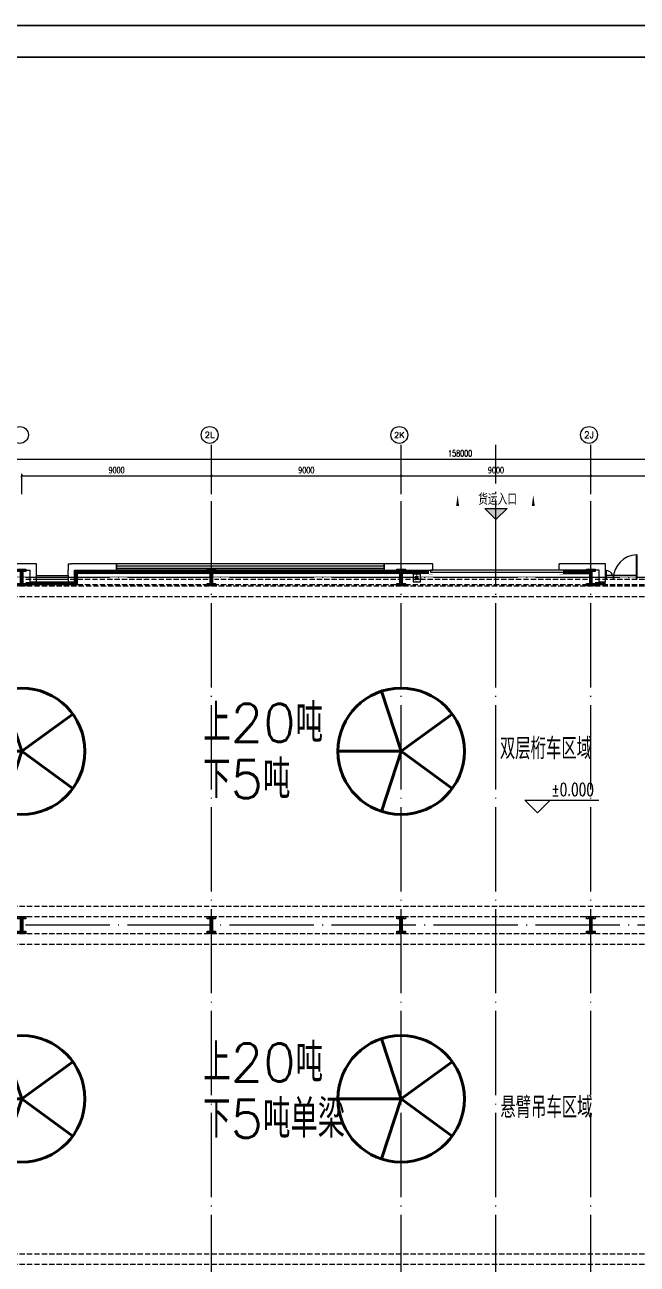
# Model space of a CAD drawing. Extents: x -1396510 to 1250330, y -1892470 to 1623980.
# Drawn here: x 555262 to 584316, y -749230 to -690392 of the extents above; entities that cross this region are included whole.
import ezdxf
from ezdxf.enums import TextEntityAlignment as Align

# ---------------------------------------------------------------- set-up
doc = ezdxf.new("R2010")
doc.units = 0
doc.header["$LTSCALE"] = 1000
doc.header["$MEASUREMENT"] = 0
for name, pattern in [('10平面$0$DASH', [0.35, 0.25, -0.1]), ('DASH', [0.35, 0.25, -0.1]), ('DOTE', [2.42, 2, -0.2, 0.02, -0.2])]:
    doc.linetypes.add(name, pattern=pattern)
doc.layers.get('Defpoints').update_dxf_attribs({"color": 210})
for name, color, linetype in [('0-cxFrame', 155, 'Continuous'), ('10平面$0$WINDOW', 4, 'Continuous'), ('A-AXIS-D', 1, 'Continuous'), ('A-AXIS-DOTE', 14, 'DOTE'), ('A-AXIS-SYMB', 3, 'Continuous'), ('A-HATCH-2', 251, 'Continuous'), ('A-HRAIL', 173, 'Continuous'), ('A-LIN-V', 9, 'Continuous'), ('A-SFCE', 30, 'Continuous'), ('A-TEXT', 61, 'Continuous'), ('A-WINDOW', 140, 'Continuous'), ('AS-COLN', 6, 'Continuous'), ('AS-WALL', 40, 'Continuous'), ('EQUIP-消防', 3, 'Continuous'), ('FH-tri', 180, 'Continuous'), ('PUB_TEXT', 7, 'Continuous'), ('WIRE-照明', 1, 'Continuous'), ('建-标高', 3, 'Continuous'), ('建-窗', 4, 'Continuous')]:
    doc.layers.add(name, color=color, linetype=linetype)
doc.layers.add('0-cxText', color=131, linetype='Continuous', lineweight=25)
doc.layers.add('A-云线2', color=3, linetype='Continuous', plot=False)
doc.styles.add('_TCH_AXIS', font='COMPLEX', dxfattribs={"bigfont": 'GBCBIG'})
doc.styles.add('_TCH_DIM_T3', font='SIMPLEX', dxfattribs={"width": 0.705882, "bigfont": 'GBCBIG'})
doc.styles.add('A-STANDARD', font='SIMPLEX', dxfattribs={"bigfont": 'GBCBIG'})
doc.styles.add('cx_tuming', font='simhei.ttf')
doc.styles.add('cx_tuqian1', font='')
doc.styles.get("Standard").update_dxf_attribs({"font": 'gbenor.shx', "bigfont": 'gbcbig.shx'})
doc.styles.add('黑体', font='simhei.ttf', dxfattribs={"height": 12})
doc.styles.get('cx_tuqian1').set_extended_font_data('SimSun')
doc.dimstyles.new('_TCH_ARCH&&100', dxfattribs={"dimtxt": 297.5, "dimasz": 100, "dimexe": 100, "dimexo": 100, "dimgap": 126.25, "dimtad": 1, "dimdec": 0, "dimzin": 0, "dimdsep": 46, "dimtxsty": '_TCH_DIM_T3', "dimblk": 'ARCHTICK', "dimcen": 0.09, "dimclrt": 7, "dimazin": 2, "dimtfac": 1, "dimtdec": 0, "dimtix": 1, "dimtmove": 2, "dimatfit": 3, "dimfxl": 0, "dimtolj": 1, "dimtzin": 0, "dimarcsym": 0})

# ---------------------------------------------------------------- blocks, each defined once
blk = doc.blocks.new('G$C2F382D44')
at = {"color": 0, "style": 'A-STANDARD'}
for s, p in [('上20吨', (-2949, 425)), ('下5吨', (-2952, -2245))]:
    blk.add_text(s, height=1800, dxfattribs=at).set_placement(p)
blk = doc.blocks.new('10平面$0$$DorLib2D$00000126')
at = {"color": 0, "linetype": 'Continuous'}
for p, q in [((-0.532, 0.5), (-0.532, 0.9)), ((0.532, 0.9), (0.532, 0.5))]:
    blk.add_line(p, q, dxfattribs=at)
at = {"color": 0, "linetype": '10平面$0$DASH'}
for p, q in [((-0.532, 0.9), (0.532, 0.9)), ((-0.532, 0.5), (0.532, 0.5))]:
    blk.add_line(p, q, dxfattribs=at)
blk = doc.blocks.new('WINDOW2DLIB$DYNSTYLE$00000005')
at = {"color": 0}
for points in [[(-0.5, 0.5), (-0.5, -0.5)], [(-0.5, 0.5), (0.5, 0.5)], [(0.5, -0.5), (0.5, 0.5)], [(0.5, 0.1667), (-0.5, 0.1667)], [(0.5, -0.1667), (-0.5, -0.1667)], [(-0.5, -0.5), (0.5, -0.5)]]:
    blk.add_lwpolyline(points, dxfattribs=at)
blk = doc.blocks.new('DOOR2DLIB$SYSLIB$00000123')
at = {"color": 0}
for p, q in [((0.475, -0.001), (0.475, 0.752)), ((0.475, 0.752), (0.5, 0.752)), ((0.5, -0.001), (0.5, 0.752)), ((-0.5, 0), (-0.5, 0.252)), ((-0.475, 0.252), (-0.5, 0.252)), ((-0.475, 0), (-0.475, 0.252)), ((-0.475, 0), (-0.5, 0)), ((0.475, -0.001), (0.5, -0.001))]:
    blk.add_line(p, q, dxfattribs=at)
for centre, radius, start, end in [((0.505, -0.002), 0.755, 92.2493, 179.7238), ((-0.501, 0.003), 0.251, 359.7899, 84.0974)]:
    blk.add_arc(centre, radius, start, end, dxfattribs=at)
blk = doc.blocks.new('42343243')
at = {"layer": '10平面$0$WINDOW'}
blk.add_line((-198654, 1222620), (-200154, 1222620), dxfattribs=at)
at = {"layer": 'AS-WALL'}
for p, q in [((-227154, 1223170), (-229454, 1223170)), ((-229454, 1222870), (-227454, 1222870)), ((-227454, 1222320), (-227454, 1222870)), ((-227154, 1222620), (-227154, 1223170)), ((-225654, 1223170), (-225504, 1223170)), ((-225654, 1223170), (-225654, 1222870)), ((-225654, 1222870), (-225654, 1222870)), ((-225654, 1222620), (-225654, 1222870)), ((-223354, 1223170), (-225504, 1223170)), ((-225354, 1222320), (-225354, 1222870)), ((-225354, 1222870), (-223354, 1222870)), ((-223354, 1222870), (-223354, 1223170)), ((-208354, 1223170), (-210654, 1223170)), ((-210654, 1223170), (-210654, 1222870)), ((-210654, 1222870), (-208354, 1222870)), ((-208354, 1222870), (-208354, 1223170)), ((-200154, 1223170), (-202354, 1223170)), ((-202354, 1222870), (-202354, 1223170)), ((-200454, 1222870), (-202354, 1222870)), ((-200454, 1222320), (-200454, 1222870)), ((-200154, 1222620), (-200154, 1223170)), ((-227454, 1222320), (-227154, 1222320)), ((-227154, 1222320), (-227154, 1222620)), ((-225654, 1222620), (-225654, 1222320)), ((-225654, 1222320), (-225354, 1222320)), ((-200454, 1222320), (-200154, 1222320)), ((-200154, 1222320), (-200154, 1222620))]:
    blk.add_line(p, q, dxfattribs=at)
at = {"layer": '10平面$0$WINDOW', "zscale": 300}
for name, p, xscale, yscale, rotation in [('DOOR2DLIB$SYSLIB$00000123', (-199404, 1222470), -1500, -1500, 179.9999999999555), ('10平面$0$$DorLib2D$00000126', (-205254, 1223020), 6000, 300, 180)]:
    blk.add_blockref(name, p, dxfattribs=dict(at, xscale=xscale, yscale=yscale, rotation=rotation))
at = {"layer": '建-窗', "zscale": 300}
for p, xscale, yscale, rotation in [((-217004, 1223020), -12700, -300, 359.999999999664), ((-226404, 1222470), -1500, 300, 179.9999999999555)]:
    blk.add_blockref('WINDOW2DLIB$DYNSTYLE$00000005', p, dxfattribs=dict(at, xscale=xscale, yscale=yscale, rotation=rotation))
blk = doc.blocks.new('nt66')
at = {"layer": 'A-HATCH-2', "color": 8}
blk.add_lwpolyline([(-195840, 766870), (-195440, 766870), (-195440, 766758), (-195586, 766758), (-195586, 766182), (-195440, 766182), (-195440, 766070), (-195840, 766070), (-195840, 766182), (-195694, 766182), (-195694, 766758), (-195840, 766758)], close=True, dxfattribs=at)
at = {"layer": 'AS-COLN'}
blk.add_lwpolyline([(-195790, 766820), (-195490, 766820), (-195490, 766808), (-195636, 766808), (-195636, 766132), (-195490, 766132), (-195490, 766120), (-195790, 766120), (-195790, 766132), (-195644, 766132), (-195644, 766808), (-195790, 766808)], close=True, dxfattribs=at)
blk = doc.blocks.new('33333')
for p in [(-32214, -43900), (-23214, -43900), (-14214, -43900), (-5214, -43900), (-32214, -60400), (-23214, -60400), (-14214, -60400), (-5214, -60400)]:
    blk.add_blockref('nt66', p)
blk = doc.blocks.new('w42343')
at = {"layer": 'A-HATCH-2', "color": 8, "linetype": 'DASH'}
for p, q in [((-263654, 722170), (-128354, 722170)), ((-263654, 721670), (-128354, 721670)), ((-263654, 706970), (-128354, 706970)), ((-263654, 706470), (-128354, 706470)), ((-263654, 705670), (-128354, 705670)), ((-263654, 705170), (-128354, 705170)), ((-263654, 690470), (-128354, 690470)), ((-263654, 689970), (-128354, 689970))]:
    blk.add_line(p, q, dxfattribs=at)
blk = doc.blocks.new('w4324324')
at = {"layer": 'A-HATCH-2', "color": 0, "lineweight": 60}
for q in [(-1694760, 686605), (-1697614, 684532), (-1691907, 684532), (-1696524, 681178), (-1692997, 681178)]:
    blk.add_line((-1694760, 683605), q, dxfattribs=at)
blk.add_circle((-1694760, 683605), 3000, dxfattribs=at)
blk = doc.blocks.new('ner546')
at = {"layer": 'A-LIN-V', "color": 8}
for p in [(614780, 25256), (631280, 25256), (614780, 7256), (631280, 7256)]:
    blk.add_blockref('w4324324', p, dxfattribs=at)
blk = doc.blocks.new('3333')
at = {"layer": 'A-SFCE', "const_width": 20}
blk.add_lwpolyline([(-227064, 766320), (-227064, 766510), (-227244, 766510), (-227244, 766320)], dxfattribs=at)
blk = doc.blocks.new('_ArchTick')
at = {"color": 0, "linetype": 'ByBlock', "const_width": 0.4}
blk.add_lwpolyline([(-0.5, -0.5), (0.5, 0.5)], dxfattribs=at)
blk = doc.blocks.new('*D5773')
at = {"layer": 'A-AXIS-D', "color": 0, "lineweight": -2, "transparency": 16777216}
for p, q in [((57300, 3960), (57300, 4920)), ((57300, 4820), (66300, 4820)), ((66300, 3960), (66300, 4920))]:
    blk.add_line(p, q, dxfattribs=at)
at = {"layer": 'Defpoints', "color": 0, "transparency": 16777216}
for p in [(66300, 4820), (57300, 3860), (66300, 3860)]:
    blk.add_point(p, dxfattribs=at)
at = {"layer": 'A-AXIS-D', "color": 0, "lineweight": -2, "transparency": 16777216, "xscale": 100, "yscale": 100, "zscale": 100, "rotation": 180}
blk.add_blockref('_ArchTick', (57300, 4820), dxfattribs=at)
at = {"layer": 'A-AXIS-D', "color": 0, "lineweight": -2, "transparency": 16777216, "xscale": 100, "yscale": 100, "zscale": 100}
blk.add_blockref('_ArchTick', (66300, 4820), dxfattribs=at)
at = {"layer": 'A-AXIS-D', "color": 7, "transparency": 16777216, "insert": (61800, 5095), "char_height": 297.5, "attachment_point": 5, "style": '_TCH_DIM_T3'}
blk.add_mtext('\\A1;9000', dxfattribs=at)
blk = doc.blocks.new('*D5774')
at = {"layer": 'A-AXIS-D', "color": 0, "lineweight": -2, "transparency": 16777216}
for p, q in [((66300, 3960), (66300, 4920)), ((66300, 4820), (75300, 4820)), ((75300, 3960), (75300, 4920))]:
    blk.add_line(p, q, dxfattribs=at)
at = {"layer": 'Defpoints', "color": 0, "transparency": 16777216}
for p in [(75300, 4820), (66300, 3860), (75300, 3860)]:
    blk.add_point(p, dxfattribs=at)
at = {"layer": 'A-AXIS-D', "color": 0, "lineweight": -2, "transparency": 16777216, "xscale": 100, "yscale": 100, "zscale": 100, "rotation": 180}
blk.add_blockref('_ArchTick', (66300, 4820), dxfattribs=at)
at = {"layer": 'A-AXIS-D', "color": 0, "lineweight": -2, "transparency": 16777216, "xscale": 100, "yscale": 100, "zscale": 100}
blk.add_blockref('_ArchTick', (75300, 4820), dxfattribs=at)
at = {"layer": 'A-AXIS-D', "color": 7, "transparency": 16777216, "insert": (70800, 5095), "char_height": 297.5, "attachment_point": 5, "style": '_TCH_DIM_T3'}
blk.add_mtext('\\A1;9000', dxfattribs=at)
blk = doc.blocks.new('*D5775')
at = {"layer": 'A-AXIS-D', "color": 0, "lineweight": -2, "transparency": 16777216}
for p, q in [((75300, 3960), (75300, 4920)), ((75300, 4820), (84300, 4820)), ((84300, 3960), (84300, 4920))]:
    blk.add_line(p, q, dxfattribs=at)
at = {"layer": 'Defpoints', "color": 0, "transparency": 16777216}
for p in [(84300, 4820), (75300, 3860), (84300, 3860)]:
    blk.add_point(p, dxfattribs=at)
at = {"layer": 'A-AXIS-D', "color": 0, "lineweight": -2, "transparency": 16777216, "xscale": 100, "yscale": 100, "zscale": 100, "rotation": 180}
blk.add_blockref('_ArchTick', (75300, 4820), dxfattribs=at)
at = {"layer": 'A-AXIS-D', "color": 0, "lineweight": -2, "transparency": 16777216, "xscale": 100, "yscale": 100, "zscale": 100}
blk.add_blockref('_ArchTick', (84300, 4820), dxfattribs=at)
at = {"layer": 'A-AXIS-D', "color": 7, "transparency": 16777216, "insert": (79800, 5095), "char_height": 297.5, "attachment_point": 5, "style": '_TCH_DIM_T3'}
blk.add_mtext('\\A1;9000', dxfattribs=at)
blk = doc.blocks.new('*D5776')
at = {"layer": 'A-AXIS-D', "color": 0, "lineweight": -2, "transparency": 16777216}
for p, q in [((84300, 3960), (84300, 4920)), ((84300, 4820), (93300, 4820)), ((93300, 3960), (93300, 4920))]:
    blk.add_line(p, q, dxfattribs=at)
at = {"layer": 'Defpoints', "color": 0, "transparency": 16777216}
for p in [(93300, 4820), (84300, 3860), (93300, 3860)]:
    blk.add_point(p, dxfattribs=at)
at = {"layer": 'A-AXIS-D', "color": 0, "lineweight": -2, "transparency": 16777216, "xscale": 100, "yscale": 100, "zscale": 100, "rotation": 180}
blk.add_blockref('_ArchTick', (84300, 4820), dxfattribs=at)
at = {"layer": 'A-AXIS-D', "color": 0, "lineweight": -2, "transparency": 16777216, "xscale": 100, "yscale": 100, "zscale": 100}
blk.add_blockref('_ArchTick', (93300, 4820), dxfattribs=at)
at = {"layer": 'A-AXIS-D', "color": 7, "transparency": 16777216, "insert": (88800, 5095), "char_height": 297.5, "attachment_point": 5, "style": '_TCH_DIM_T3'}
blk.add_mtext('\\A1;9000', dxfattribs=at)
blk = doc.blocks.new('*D5785')
at = {"layer": 'A-AXIS-D', "color": 0, "lineweight": -2, "transparency": 16777216}
for p, q in [((-900, 4060), (-900, 5720)), ((-900, 5620), (157100, 5620)), ((157100, 4060), (157100, 5720))]:
    blk.add_line(p, q, dxfattribs=at)
at = {"layer": 'Defpoints', "color": 0, "transparency": 16777216}
for p in [(157100, 5620), (-900, 3960), (157100, 3960)]:
    blk.add_point(p, dxfattribs=at)
at = {"layer": 'A-AXIS-D', "color": 0, "lineweight": -2, "transparency": 16777216, "xscale": 100, "yscale": 100, "zscale": 100, "rotation": 180}
blk.add_blockref('_ArchTick', (-900, 5620), dxfattribs=at)
at = {"layer": 'A-AXIS-D', "color": 0, "lineweight": -2, "transparency": 16777216, "xscale": 100, "yscale": 100, "zscale": 100}
blk.add_blockref('_ArchTick', (157100, 5620), dxfattribs=at)
at = {"layer": 'A-AXIS-D', "color": 7, "transparency": 16777216, "insert": (78100, 5895), "char_height": 297.5, "attachment_point": 5, "style": '_TCH_DIM_T3'}
blk.add_mtext('\\A1;158000', dxfattribs=at)
blk = doc.blocks.new('99平面图例外参$0$$LinePat$圆环')
for points in [[(0, 150), (300, 150)], [(0, 0), (300, 0)], [(0, -150), (300, -150)]]:
    blk.add_lwpolyline(points)
at = {"color": 0}
blk.add_circle((150, 0), 150, dxfattribs=at)
blk = doc.blocks.new('$equip$00002656')
for p, q in [((-0.5, 1), (-0.5, 0)), ((0.5, 1), (-0.5, 1)), ((-0.5, 0), (0.5, 0)), ((-0.22, 0.33), (0.22, 0.33)), ((0, 0.5), (0, 0.15)), ((0.5, 0), (0.5, 1))]:
    blk.add_line(p, q)
at = {"const_width": 0.0571}
blk.add_lwpolyline([(-0.5, 1), (0.5, 1), (0.5, 0), (-0.5, 0), (-0.5, 1), (0.5, 1)], dxfattribs=at)
blk.add_arc((0, 0.8), 0.3, 180, 0)
for p in [(-0.5, 0.5), (0, 1), (0, 0), (0.5, 0.5)]:
    blk.add_point(p)
at = {"color": 7, "flags": 1}
for tag, height, p in [('A', 0.00002, (0, 0)), ('B', 0.4, (0.76, 0.29))]:
    blk.add_attdef(tag, text='', height=height, dxfattribs=at).set_placement(p, align=Align.MIDDLE_CENTER)
blk = doc.blocks.new('TK22.A0+1 L(Dragon)')
at = {"layer": '0-cxFrame', "color": 7, "const_width": 0.5}
blk.add_lwpolyline([(0, 0), (-1485, 0), (-1485, 841), (0, 841)], close=True, dxfattribs=at)
at = {"layer": '0-cxFrame', "const_width": 0.5}
blk.add_lwpolyline([(-80, 10), (-1465, 10), (-1465, 831), (-80, 831)], close=True, dxfattribs=at)
at = {"style": '黑体', "flags": 4}
blk.add_attdef('图幅', text='', height=3.3, dxfattribs=at).set_placement((-40, 3), align=Align.RIGHT)
at = {"layer": '0-cxText', "flags": 4}
for tag, height, style, p in [('建设单位', 3.5, 'cx_tuming', (-45, 240)), ('项目名称', 3.5, 'cx_tuming', (-45, 210)), ('子项名称', 3.5, 'cx_tuming', (-45, 180)), ('工程编号', 3.3, 'cx_tuqian1', (-35, 165)), ('图名1', 3.5, 'cx_tuming', (-45, 87)), ('图名2', 3.5, 'cx_tuming', (-45, 79)), ('图名3', 3.5, 'cx_tuming', (-45, 71)), ('出图日期', 3.3, 'cx_tuqian1', (-39, 60)), ('专业', 3.3, 'cx_tuqian1', (-55, 52)), ('图号', 3.3, 'cx_tuqian1', (-55, 44)), ('版次', 3.3, 'cx_tuqian1', (-20, 44))]:
    blk.add_attdef(tag, text='', height=height, dxfattribs=dict(at, style=style)).set_placement(p, align=Align.MIDDLE)
at = {"layer": 'Defpoints', "color": 6, "flags": 4}
for tag, height, style, p in [('tufu', 3.3, '黑体', (-12, 12)), ('dwfname', 4, 'cx_tuqian1', (-80, 3))]:
    blk.add_attdef(tag, text='', height=height, dxfattribs=dict(at, style=style)).set_placement(p, align=Align.RIGHT)
blk = doc.blocks.new('世赫2#厂房一层0821')
at = {"layer": 'FH-tri'}
h = blk.add_hatch(color=8, dxfattribs=at)
h.dxf.hatch_style = 1
h.paths.add_polyline_path([(79269.7, 3282.6), (80330.3, 3282.6), (79800, 2752.3)])
at = {"layer": 'A-AXIS-D'}
for centre in [(57215.1, 6766.1), (66215.1, 6766.1), (75215.1, 6766.1), (84215.1, 6766.1)]:
    blk.add_circle(centre, 400, dxfattribs=at)
at = {"layer": 'A-AXIS-DOTE', "color": 8, "ltscale": 2}
for p, q in [((66300, -87498.9), (66300, 6300)), ((75300, -87498.9), (75300, 6300)), ((79800, -87498.9), (79800, 6300)), ((84300, -87498.9), (84300, 6300)), ((163114.2, 0), (-11095.8, 0)), ((163114.2, -16500), (-11095.8, -16500))]:
    blk.add_line(p, q, dxfattribs=at)
at = {"layer": 'A-AXIS-SYMB', "color": 8}
for points in [[(77980, 2460, 0, 0, 0), (77980, 3920, 0, 140, 0), (77980, 3395, 0, 0, 0)], [(81570, 2460, 0, 0, 0), (81570, 3920, 0, 140, 0), (81570, 3395, 0, 0, 0)]]:
    blk.add_lwpolyline(points, format="xyseb", dxfattribs=at)
at = {"layer": 'A-SFCE', "color": 2, "linetype": 'DASH'}
for p, q in [((66150, -100), (57450, -100)), ((66150, -350), (57450, -350)), ((93150, -100), (84450, -100)), ((93150, -350), (84450, -350))]:
    blk.add_line(p, q, dxfattribs=at)
at = {"layer": 'A-SFCE', "linetype": 'DASH'}
for p, q in [((84150, -100), (66450, -100)), ((84150, -350), (66450, -350))]:
    blk.add_line(p, q, dxfattribs=at)
at = {"layer": 'FH-tri', "color": 8}
blk.add_lwpolyline([(79269.7, 3282.6), (80330.3, 3282.6), (80330.3, 3282.6), (79800, 2752.3)], close=True, dxfattribs=at)
at = {"layer": '建-标高', "color": 8}
for p, q in [((81767.8, -11176.1), (81167.8, -10576.1)), ((81167.8, -10576.1), (84687.8, -10576.1)), ((81767.8, -11176.1), (82367.8, -10576.1))]:
    blk.add_line(p, q, dxfattribs=at)
at = {"color": 8}
blk.add_blockref('G$C2F382D44', (68864.2, -8230), dxfattribs=at)
at = {"layer": 'A-HRAIL', "yscale": 0.3333333333111111, "zscale": 0.3333333333111111}
for p, xscale, rotation in [((59900, 191.7), -0.3611111226889233, 270), ((59951.5, 244), -0.3384127415242964, 359.9999999997966), ((59900, 83.3), -0.3611111226889233, 270), ((59900, -25), -0.3611111226889233, 270), ((60053, 244), -0.3384127415242964, 359.9999999997966), ((60154.6, 244), -0.3384127415242964, 359.9999999997966), ((60256.1, 244), -0.3384127415242964, 359.9999999997966), ((60357.6, 244), -0.3384127415242964, 359.9999999997966), ((60459.1, 244), -0.3384127415242964, 359.9999999997966), ((60560.7, 244), -0.3384127415242964, 359.9999999997966), ((60662.2, 244), -0.3384127415242964, 359.9999999997966), ((60763.7, 244), -0.3384127415242964, 359.9999999997966), ((60865.2, 244), -0.3384127415242964, 359.9999999997966), ((60966.8, 244), -0.3384127415242964, 359.9999999997966), ((61068.3, 244), -0.3384127415242964, 359.9999999997966), ((61169.8, 244), -0.3384127415242964, 359.9999999997966), ((61271.3, 244), -0.3384127415242964, 359.9999999997966), ((61372.9, 244), -0.3384127415242964, 359.9999999997966), ((61474.4, 244), -0.3384127415242964, 359.9999999997966), ((61575.9, 244), -0.3384127415242964, 359.9999999997966), ((61677.4, 244), -0.3384127415242964, 359.9999999997966), ((61779, 244), -0.3384127415242964, 359.9999999997966), ((61880.5, 244), -0.3384127415242964, 359.9999999997966), ((61982, 244), -0.3384127415242964, 359.9999999997966), ((62083.5, 244), -0.3384127415242964, 359.9999999997966), ((62185, 244), -0.3384127415242964, 359.9999999997966), ((62286.6, 244), -0.3384127415242964, 359.9999999997966), ((62388.1, 244), -0.3384127415242964, 359.9999999997966), ((62489.6, 244), -0.3384127415242964, 359.9999999997966), ((62591.1, 244), -0.3384127415242964, 359.9999999997966), ((62692.7, 244), -0.3384127415242964, 359.9999999997966), ((62794.2, 244), -0.3384127415242964, 359.9999999997966), ((62895.7, 244), -0.3384127415242964, 359.9999999997966), ((62997.2, 244), -0.3384127415242964, 359.9999999997966), ((63098.8, 244), -0.3384127415242964, 359.9999999997966), ((63200.3, 244), -0.3384127415242964, 359.9999999997966), ((63301.8, 244), -0.3384127415242964, 359.9999999997966), ((63403.3, 244), -0.3384127415242964, 359.9999999997966), ((63504.9, 244), -0.3384127415242964, 359.9999999997966), ((63606.4, 244), -0.3384127415242964, 359.9999999997966), ((63707.9, 244), -0.3384127415242964, 359.9999999997966), ((63809.4, 244), -0.3384127415242964, 359.9999999997966), ((63911, 244), -0.3384127415242964, 359.9999999997966), ((64012.5, 244), -0.3384127415242964, 359.9999999997966), ((64114, 244), -0.3384127415242964, 359.9999999997966), ((64215.5, 244), -0.3384127415242964, 359.9999999997966), ((64317, 244), -0.3384127415242964, 359.9999999997966), ((64418.6, 244), -0.3384127415242964, 359.9999999997966), ((64520.1, 244), -0.3384127415242964, 359.9999999997966), ((64621.6, 244), -0.3384127415242964, 359.9999999997966), ((64723.1, 244), -0.3384127415242964, 359.9999999997966), ((64824.7, 244), -0.3384127415242964, 359.9999999997966), ((64926.2, 244), -0.3384127415242964, 359.9999999997966), ((65027.7, 244), -0.3384127415242964, 359.9999999997966), ((65129.2, 244), -0.3384127415242964, 359.9999999997966), ((65230.8, 244), -0.3384127415242964, 359.9999999997966), ((65332.3, 244), -0.3384127415242964, 359.9999999997966), ((65433.8, 244), -0.3384127415242964, 359.9999999997966), ((65535.3, 244), -0.3384127415242964, 359.9999999997966), ((65636.9, 244), -0.3384127415242964, 359.9999999997966), ((65738.4, 244), -0.3384127415242964, 359.9999999997966), ((65839.9, 244), -0.3384127415242964, 359.9999999997966), ((65941.4, 244), -0.3384127415242964, 359.9999999997966), ((66043, 244), -0.3384127415242964, 359.9999999997966), ((66144.5, 244), -0.3384127415242964, 359.9999999997966), ((66246, 244), -0.3384127415242964, 359.9999999997966), ((66455, 244), -0.3368181817957273, 359.9999999997967), ((66556.1, 244), -0.3368181817957273, 359.9999999997967), ((66657.1, 244), -0.3368181817957273, 359.9999999997967), ((66758.2, 244), -0.3368181817957273, 359.9999999997967), ((66859.2, 244), -0.3368181817957273, 359.9999999997967), ((66960.3, 244), -0.3368181817957273, 359.9999999997967), ((67061.3, 244), -0.3368181817957273, 359.9999999997967), ((67162.4, 244), -0.3368181817957273, 359.9999999997967), ((67263.4, 244), -0.3368181817957273, 359.9999999997967), ((67364.5, 244), -0.3368181817957273, 359.9999999997967), ((67465.5, 244), -0.3368181817957273, 359.9999999997967), ((67566.5, 244), -0.3368181817957273, 359.9999999997967), ((67667.6, 244), -0.3368181817957273, 359.9999999997967), ((67768.6, 244), -0.3368181817957273, 359.9999999997967), ((67869.7, 244), -0.3368181817957273, 359.9999999997967), ((67970.7, 244), -0.3368181817957273, 359.9999999997967), ((68071.8, 244), -0.3368181817957273, 359.9999999997967), ((68172.8, 244), -0.3368181817957273, 359.9999999997967), ((68273.9, 244), -0.3368181817957273, 359.9999999997967), ((68374.9, 244), -0.3368181817957273, 359.9999999997967), ((68476, 244), -0.3368181817957273, 359.9999999997967), ((68577, 244), -0.3368181817957273, 359.9999999997967), ((68678, 244), -0.3368181817957273, 359.9999999997967), ((68779.1, 244), -0.3368181817957273, 359.9999999997967), ((68880.1, 244), -0.3368181817957273, 359.9999999997967), ((68981.2, 244), -0.3368181817957273, 359.9999999997967), ((69082.2, 244), -0.3368181817957273, 359.9999999997967), ((69183.3, 244), -0.3368181817957273, 359.9999999997967), ((69284.3, 244), -0.3368181817957273, 359.9999999997967), ((69385.4, 244), -0.3368181817957273, 359.9999999997967), ((69486.4, 244), -0.3368181817957273, 359.9999999997967), ((69587.5, 244), -0.3368181817957273, 359.9999999997967), ((69688.5, 244), -0.3368181817957273, 359.9999999997967), ((69789.5, 244), -0.3368181817957273, 359.9999999997967), ((69890.6, 244), -0.3368181817957273, 359.9999999997967), ((69991.6, 244), -0.3368181817957273, 359.9999999997967), ((70092.7, 244), -0.3368181817957273, 359.9999999997967), ((70193.7, 244), -0.3368181817957273, 359.9999999997967), ((70294.8, 244), -0.3368181817957273, 359.9999999997967), ((70395.8, 244), -0.3368181817957273, 359.9999999997967), ((70496.9, 244), -0.3368181817957273, 359.9999999997967), ((70597.9, 244), -0.3368181817957273, 359.9999999997967), ((70699, 244), -0.3368181817957273, 359.9999999997967), ((70800, 244), -0.3368181817957273, 359.9999999997967), ((70901, 244), -0.3368181817957273, 359.9999999997967), ((71002.1, 244), -0.3368181817957273, 359.9999999997967), ((71103.1, 244), -0.3368181817957273, 359.9999999997967), ((71204.2, 244), -0.3368181817957273, 359.9999999997967), ((71305.2, 244), -0.3368181817957273, 359.9999999997967), ((71406.3, 244), -0.3368181817957273, 359.9999999997967), ((71507.3, 244), -0.3368181817957273, 359.9999999997967), ((71608.4, 244), -0.3368181817957273, 359.9999999997967), ((71709.4, 244), -0.3368181817957273, 359.9999999997967), ((71810.5, 244), -0.3368181817957273, 359.9999999997967), ((71911.5, 244), -0.3368181817957273, 359.9999999997967), ((72012.5, 244), -0.3368181817957273, 359.9999999997967), ((72113.6, 244), -0.3368181817957273, 359.9999999997967), ((72214.6, 244), -0.3368181817957273, 359.9999999997967), ((72315.7, 244), -0.3368181817957273, 359.9999999997967), ((72416.7, 244), -0.3368181817957273, 359.9999999997967), ((72517.8, 244), -0.3368181817957273, 359.9999999997967), ((72618.8, 244), -0.3368181817957273, 359.9999999997967), ((72719.9, 244), -0.3368181817957273, 359.9999999997967), ((72820.9, 244), -0.3368181817957273, 359.9999999997967), ((72922, 244), -0.3368181817957273, 359.9999999997967), ((73023, 244), -0.3368181817957273, 359.9999999997967), ((73124, 244), -0.3368181817957273, 359.9999999997967), ((73225.1, 244), -0.3368181817957273, 359.9999999997967), ((73326.1, 244), -0.3368181817957273, 359.9999999997967), ((73427.2, 244), -0.3368181817957273, 359.9999999997967), ((73528.2, 244), -0.3368181817957273, 359.9999999997967), ((73629.3, 244), -0.3368181817957273, 359.9999999997967), ((73730.3, 244), -0.3368181817957273, 359.9999999997967), ((73831.4, 244), -0.3368181817957273, 359.9999999997967), ((73932.4, 244), -0.3368181817957273, 359.9999999997967), ((74033.5, 244), -0.3368181817957273, 359.9999999997967), ((74134.5, 244), -0.3368181817957273, 359.9999999997967), ((74235.5, 244), -0.3368181817957273, 359.9999999997967), ((74336.6, 244), -0.3368181817957273, 359.9999999997967), ((74437.6, 244), -0.3368181817957273, 359.9999999997967), ((74538.7, 244), -0.3368181817957273, 359.9999999997967), ((74639.7, 244), -0.3368181817957273, 359.9999999997967), ((74740.8, 244), -0.3368181817957273, 359.9999999997967), ((74841.8, 244), -0.3368181817957273, 359.9999999997967), ((74942.9, 244), -0.3368181817957273, 359.9999999997967), ((75043.9, 244), -0.3368181817957273, 359.9999999997967), ((75145, 244), -0.3368181817957273, 359.9999999997967), ((75246, 244), -0.3368181817957273, 359.9999999997967), ((75457.8, 244), -0.3461108940266491, 359.9999999997966), ((75561.7, 244), -0.3461108940266491, 359.9999999997966), ((75665.5, 244), -0.3461108940266491, 359.9999999997966), ((75769.3, 244), -0.3461108940266491, 359.9999999997966), ((75873.2, 244), -0.3461108940266491, 359.9999999997966), ((75977, 244), -0.3461108940266491, 359.9999999997966), ((76080.8, 244), -0.3461108940266491, 359.9999999997966), ((76184.7, 244), -0.3461108940266491, 359.9999999997966), ((76288.5, 244), -0.3461108940266491, 359.9999999997966), ((76392.3, 244), -0.3461108940266491, 359.9999999997966), ((76496.2, 244), -0.3461108940266491, 359.9999999997966), ((76600, 244), -0.3461108940266491, 359.9999999997966), ((83000, 244), 0.3461108940266491, 2.034223195741682e-10), ((83103.8, 244), 0.3461108940266491, 2.034223195741682e-10), ((83207.7, 244), 0.3461108940266491, 2.034223195741682e-10), ((83311.5, 244), 0.3461108940266491, 2.034223195741682e-10), ((83415.3, 244), 0.3461108940266491, 2.034223195741682e-10), ((83519.2, 244), 0.3461108940266491, 2.034223195741682e-10), ((83623, 244), 0.3461108940266491, 2.034223195741682e-10), ((83726.8, 244), 0.3461108940266491, 2.034223195741682e-10), ((83830.7, 244), 0.3461108940266491, 2.034223195741682e-10), ((83934.5, 244), 0.3461108940266491, 2.034223195741682e-10), ((84038.3, 244), 0.3461108940266491, 2.034223195741682e-10), ((84142.2, 244), 0.3461108940266491, 2.034223195741682e-10), ((59900, -133.3), -0.3611111226889233, 270), ((59900, -241.7), -0.3611111226889233, 270), ((59900, -350), -0.3611111226889233, 270)]:
    blk.add_blockref('99平面图例外参$0$$LinePat$圆环', p, dxfattribs=dict(at, xscale=xscale, rotation=rotation))
for p, xscale in [((57602.1, -300), -0.3402776645396762), ((57704.2, -300), -0.3402776645396762), ((57806.3, -300), -0.3402776645396762), ((57908.3, -300), -0.3402776645396762), ((58010.4, -300), -0.3402776645396762), ((58112.5, -300), -0.3402776645396762), ((58214.6, -300), -0.3402776645396762), ((58316.7, -300), -0.3402776645396762), ((58418.8, -300), -0.3402776645396762), ((58520.8, -300), -0.3402776645396762), ((58622.9, -300), -0.3402776645396762), ((58725, -300), -0.3402776645396762), ((58827.1, -300), -0.3402776645396762), ((58929.2, -300), -0.3402776645396762), ((59031.3, -300), -0.3402776645396762), ((59133.3, -300), -0.3402776645396762), ((59235.4, -300), -0.3402776645396762), ((59337.5, -300), -0.3402776645396762), ((59439.6, -300), -0.3402776645396762), ((59541.7, -300), -0.3402776645396762), ((59643.8, -300), -0.3402776645396762), ((59745.8, -300), -0.3402776645396762), ((59847.9, -300), -0.3402776645396762), ((59950, -300), -0.3402776645396762), ((84600, -300), -0.3333327848855343), ((84700, -300), -0.3333327848855343), ((84800, -300), -0.3333327848855343), ((84900, -300), -0.3333327848855343), ((85000, -300), -0.3333327848855343)]:
    blk.add_blockref('99平面图例外参$0$$LinePat$圆环', p, dxfattribs=dict(at, xscale=xscale))
at = {"layer": 'A-LIN-V', "color": 8, "rotation": 90.00000000000001}
blk.add_blockref('ner546', (766160.7, 1055230), dxfattribs=at)
at = {"layer": 'A-SFCE', "rotation": 90}
blk.add_blockref('3333', (843120.8, 227404.2), dxfattribs=at)
at = {"layer": 'A-SFCE', "xscale": -1, "rotation": 270}
blk.add_blockref('3333', (-683520.8, 227404.2), dxfattribs=at)
at = {"layer": 'A-WINDOW'}
for name, p in [('42343243', (285154.2, -1222520)), ('33333', (285154.2, -722570)), ('w42343', (285154.2, -722570))]:
    blk.add_blockref(name, p, dxfattribs=at)
at = {"color": 8, "style": 'A-STANDARD'}
for s, p in [('上20吨', (65915.6, -23924.7)), ('下5吨单梁', (65912.3, -26595.2))]:
    blk.add_text(s, height=1800, dxfattribs=at).set_placement(p)
at = {"layer": 'A-AXIS-D', "color": 7, "style": '_TCH_AXIS'}
for s, height, p, p2 in [('2L', 288.12, (65975, 6622.1), (66455.2, 6622.1)), ('2K', 265.5, (74968.6, 6633.4), (75461.6, 6633.4)), ('2J', 314.07, (83983.3, 6609.1), (84446.9, 6609.1))]:
    blk.add_text(s, height=height, dxfattribs=at).set_placement(p, p2, align=Align.FIT)
at = {"layer": 'A-TEXT', "color": 8, "style": 'A-STANDARD'}
blk.add_text('货运入口', height=540.14, dxfattribs=at).set_placement((78958.7, 3444.7))
at = {"layer": 'PUB_TEXT', "color": 8}
for s, p in [('双层桁车区域', (79984.8, -8626.9)), ('悬臂吊车区域', (80004.8, -25663.1))]:
    blk.add_text(s, height=1012.77, dxfattribs=at).set_placement(p)
at = {"layer": '建-标高', "color": 7, "style": 'A-STANDARD', "width": 0.705882}
blk.add_text('%%P0.000', height=595, dxfattribs=at).set_placement((82427.8, -10366.1))
at = {"layer": 'A-AXIS-D'}
for base, p1, p2, picture, middle in [((157100, 5620), (-900, 3960), (157100, 3960), '*D5785', (78100, 5895)), ((66300, 4820), (57300, 3860), (66300, 3860), '*D5773', (61800, 5095)), ((75300, 4820), (66300, 3860), (75300, 3860), '*D5774', (70800, 5095)), ((84300, 4820), (75300, 3860), (84300, 3860), '*D5775', (79800, 5095)), ((93300, 4820), (84300, 3860), (93300, 3860), '*D5776', (88800, 5095))]:
    dim = blk.add_linear_dim(base=base, p1=p1, p2=p2, angle=0, dimstyle='_TCH_ARCH&&100', dxfattribs=at)
    dim.commit()
    dim.dimension.update_dxf_attribs({"geometry": picture, "text_midpoint": middle, "dimtype": 161})

msp = doc.modelspace()

# ---------------------------------------------------------------- linework, layer by layer
at = {"layer": 'WIRE-照明', "linetype": 'Continuous', "const_width": 35}
for points in [[(573690.8, -716611), (554539.6, -716611)], [(585142.3, -716611), (574040.8, -716611)]]:
    msp.add_lwpolyline(points, dxfattribs=at)

# ---------------------------------------------------------------- block references
at = {"layer": '0-cxFrame', "xscale": 150, "yscale": 150, "zscale": 150}
msp.add_blockref('TK22.A0+1 L(Dragon)', (686485, -816580), dxfattribs=at)
at = {"layer": 'A-云线2'}
msp.add_blockref('世赫2#厂房一层0821', (497815.8, -716630), dxfattribs=at)
at = {"layer": 'EQUIP-消防', "xscale": 350, "yscale": 350, "zscale": 350, "rotation": 180}
msp.add_blockref('$equip$00002656', (573865.8, -716480), dxfattribs=at)

doc.saveas('drawing.dxf')
